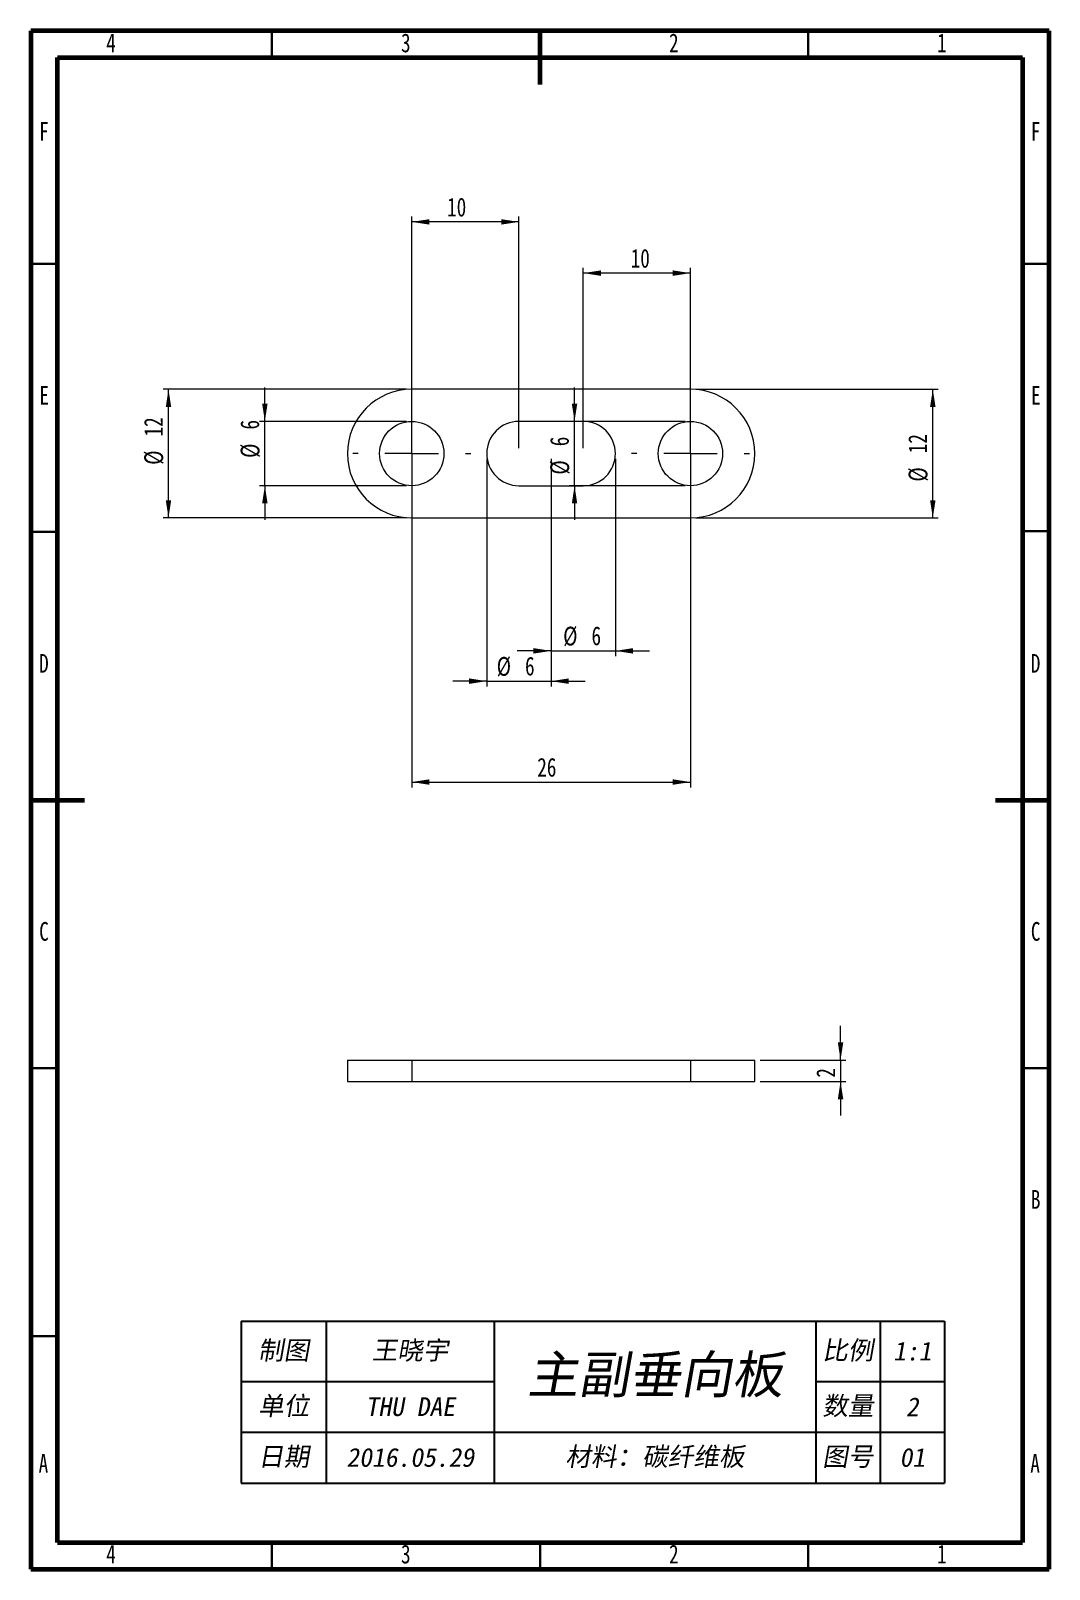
# Model space of a CAD drawing. Header units: millimetres. Extents: x 15 to 205, y 5 to 292.
import ezdxf

# ---------------------------------------------------------------- set-up
doc = ezdxf.new("R2010")
doc.units = ezdxf.units.MM
doc.layers.add('标注层', color=7, linetype='Continuous', lineweight=9, plot=False)
doc.styles.add('SLDTEXTSTYLE0', font='TXT', dxfattribs={"width": 0.75})
doc.styles.add('标注', font='simfang.ttf', dxfattribs={"oblique": 10, "height": 3.5})
doc.dimstyles.new('SLDDIMSTYLE0', dxfattribs={"dimtxt": 3.5, "dimasz": 3.302, "dimexe": 0, "dimexo": 0.0625, "dimgap": 0.875, "dimtad": 1, "dimlfac": 0.5, "dimrnd": 1e-09, "dimzin": 12, "dimdsep": 46, "dimtxsty": 'SLDTEXTSTYLE0', "dimsah": 1, "dimcen": 0.09, "dimadec": 0, "dimazin": 3, "dimtfac": 1, "dimtmove": 0, "dimatfit": 0, "dimfxl": 1, "dimfrac": 2, "dimtolj": 1, "dimtzin": 12, "dimarcsym": 0})
doc.dimstyles.new('SLDDIMSTYLE1', dxfattribs={"dimtxt": 3.5, "dimasz": 3.302, "dimexe": 0, "dimexo": 0.0625, "dimgap": 0.875, "dimtad": 1, "dimlfac": 0.5, "dimrnd": 1e-09, "dimzin": 12, "dimdsep": 46, "dimtxsty": 'SLDTEXTSTYLE0', "dimsah": 1, "dimcen": 0.09, "dimadec": 0, "dimazin": 3, "dimtfac": 1, "dimtofl": 0, "dimtmove": 0, "dimatfit": 3, "dimfxl": 1, "dimfrac": 2, "dimtolj": 1, "dimtzin": 12, "dimarcsym": 0})

# ---------------------------------------------------------------- blocks, each defined once
blk = doc.blocks.new('_D')
at = {"color": 7, "linetype": 'Continuous', "lineweight": 0, "transparency": 16777216}
for p, q in [((85.07, 225.12), (39.69, 225.12)), ((40.69, 201.12), (40.69, 225.12)), ((85.07, 201.12), (39.69, 201.12))]:
    blk.add_line(p, q, dxfattribs=at)
for points in [[(40.69, 225.12), (40.19, 221.82), (41.2, 221.82)], [(40.69, 201.12), (41.2, 204.43), (40.19, 204.43)]]:
    blk.add_solid(points, dxfattribs=at)
at = {"color": 7, "linetype": 'Continuous', "lineweight": 0, "transparency": 16777216, "char_height": 3.5, "attachment_point": 1, "rotation": 90, "style": 'SLDTEXTSTYLE0'}
for s, insert in [('12', (36.13, 216.32)), ('%%c', (36.18, 211.04))]:
    blk.add_mtext(s, dxfattribs=dict(at, insert=insert))
blk = doc.blocks.new('_D_1')
at = {"color": 7, "linetype": 'Continuous', "lineweight": 0, "transparency": 16777216}
for p, q in [((139.07, 225.12), (184.28, 225.12)), ((183.28, 201.12), (183.28, 225.12)), ((139.07, 201.12), (184.28, 201.12))]:
    blk.add_line(p, q, dxfattribs=at)
for points in [[(183.28, 225.12), (182.77, 221.82), (183.79, 221.82)], [(183.28, 201.12), (183.79, 204.43), (182.77, 204.43)]]:
    blk.add_solid(points, dxfattribs=at)
at = {"color": 7, "linetype": 'Continuous', "lineweight": 0, "transparency": 16777216, "char_height": 3.5, "attachment_point": 1, "rotation": 90, "style": 'SLDTEXTSTYLE0'}
for s, insert in [('12', (178.71, 213.19)), ('%%c', (178.77, 207.91))]:
    blk.add_mtext(s, dxfattribs=dict(at, insert=insert))
blk = doc.blocks.new('_D_2')
at = {"color": 7, "linetype": 'Continuous', "lineweight": 0, "transparency": 16777216}
for p, q in [((58.67, 219.12), (58.67, 225.47)), ((85.07, 219.12), (57.67, 219.12)), ((58.67, 207.12), (58.67, 219.12)), ((85.07, 207.12), (57.67, 207.12)), ((58.67, 207.12), (58.67, 200.77))]:
    blk.add_line(p, q, dxfattribs=at)
for points in [[(58.67, 219.12), (59.18, 222.43), (58.16, 222.43)], [(58.67, 207.12), (58.16, 203.82), (59.18, 203.82)]]:
    blk.add_solid(points, dxfattribs=at)
at = {"color": 7, "linetype": 'Continuous', "lineweight": 0, "transparency": 16777216, "char_height": 3.5, "attachment_point": 1, "rotation": 90, "style": 'SLDTEXTSTYLE0'}
for s, insert in [('6', (54.1, 217.61)), ('%%c', (54.16, 212.33))]:
    blk.add_mtext(s, dxfattribs=dict(at, insert=insert))
blk = doc.blocks.new('_D_3')
at = {"color": 7, "linetype": 'Continuous', "lineweight": 0, "transparency": 16777216}
for p, q in [((116.44, 219.12), (116.44, 225.47)), ((137.07, 219.12), (115.44, 219.12)), ((116.44, 207.12), (116.44, 219.12)), ((137.07, 207.12), (115.44, 207.12)), ((116.44, 207.12), (116.44, 200.77))]:
    blk.add_line(p, q, dxfattribs=at)
for points in [[(116.44, 219.12), (116.95, 222.43), (115.94, 222.43)], [(116.44, 207.12), (115.94, 203.82), (116.95, 203.82)]]:
    blk.add_solid(points, dxfattribs=at)
at = {"color": 7, "linetype": 'Continuous', "lineweight": 0, "transparency": 16777216, "char_height": 3.5, "attachment_point": 1, "rotation": 90, "style": 'SLDTEXTSTYLE0'}
for s, insert in [('6', (111.88, 214.49)), ('%%c', (111.93, 209.21))]:
    blk.add_mtext(s, dxfattribs=dict(at, insert=insert))
blk = doc.blocks.new('_D_4')
at = {"color": 7, "linetype": 'Continuous', "lineweight": 0, "transparency": 16777216}
for p, q in [((86.07, 212.12), (86.07, 150.85)), ((138.07, 212.12), (138.07, 150.85)), ((86.07, 151.85), (138.07, 151.85))]:
    blk.add_line(p, q, dxfattribs=at)
for points in [[(86.07, 151.85), (89.37, 151.34), (89.37, 152.36)], [(138.07, 151.85), (134.77, 152.36), (134.77, 151.34)]]:
    blk.add_solid(points, dxfattribs=at)
at = {"color": 7, "linetype": 'Continuous', "lineweight": 0, "transparency": 16777216, "insert": (109.49, 156.36), "char_height": 3.5, "attachment_point": 1, "style": 'SLDTEXTSTYLE0'}
blk.add_mtext('26', dxfattribs=at)
blk = doc.blocks.new('_D_5')
at = {"color": 7, "linetype": 'Continuous', "lineweight": 0, "transparency": 16777216}
for p, q in [((86.07, 214.12), (86.07, 257.35)), ((106.07, 256.35), (86.07, 256.35)), ((106.07, 214.12), (106.07, 257.35))]:
    blk.add_line(p, q, dxfattribs=at)
for points in [[(86.07, 256.35), (89.37, 255.84), (89.37, 256.85)], [(106.07, 256.35), (102.77, 256.85), (102.77, 255.84)]]:
    blk.add_solid(points, dxfattribs=at)
at = {"color": 7, "linetype": 'Continuous', "lineweight": 0, "transparency": 16777216, "insert": (92.67, 260.86), "char_height": 3.5, "attachment_point": 1, "style": 'SLDTEXTSTYLE0'}
blk.add_mtext('10', dxfattribs=at)
blk = doc.blocks.new('_D_6')
at = {"color": 7, "linetype": 'Continuous', "lineweight": 0, "transparency": 16777216}
for p, q in [((118.07, 214.12), (118.07, 247.79)), ((138.07, 214.12), (138.07, 247.79)), ((138.07, 246.79), (118.07, 246.79))]:
    blk.add_line(p, q, dxfattribs=at)
for points in [[(118.07, 246.79), (121.37, 246.28), (121.37, 247.3)], [(138.07, 246.79), (134.77, 247.3), (134.77, 246.28)]]:
    blk.add_solid(points, dxfattribs=at)
at = {"color": 7, "linetype": 'Continuous', "lineweight": 0, "transparency": 16777216, "insert": (126.92, 251.3), "char_height": 3.5, "attachment_point": 1, "style": 'SLDTEXTSTYLE0'}
blk.add_mtext('10', dxfattribs=at)
blk = doc.blocks.new('_D_7')
at = {"color": 7, "linetype": 'Continuous', "lineweight": 0, "transparency": 16777216}
for p, q in [((100.07, 212.12), (100.07, 169.67)), ((112.07, 212.12), (112.07, 169.67)), ((100.07, 170.67), (93.72, 170.67)), ((100.07, 170.67), (112.07, 170.67)), ((112.07, 170.67), (118.42, 170.67))]:
    blk.add_line(p, q, dxfattribs=at)
for points in [[(100.07, 170.67), (96.77, 171.18), (96.77, 170.16)], [(112.07, 170.67), (115.37, 170.16), (115.37, 171.18)]]:
    blk.add_solid(points, dxfattribs=at)
at = {"color": 7, "linetype": 'Continuous', "lineweight": 0, "transparency": 16777216, "char_height": 3.5, "attachment_point": 1, "style": 'SLDTEXTSTYLE0'}
for s, insert in [('%%c', (101.93, 175.18)), ('6', (107.21, 175.23))]:
    blk.add_mtext(s, dxfattribs=dict(at, insert=insert))
blk = doc.blocks.new('_D_8')
at = {"color": 7, "linetype": 'Continuous', "lineweight": 0, "transparency": 16777216}
for p, q in [((112.07, 212.12), (112.07, 175.32)), ((124.07, 212.12), (124.07, 175.32)), ((112.07, 176.32), (105.72, 176.32)), ((112.07, 176.32), (124.07, 176.32)), ((124.07, 176.32), (130.42, 176.32))]:
    blk.add_line(p, q, dxfattribs=at)
for points in [[(112.07, 176.32), (108.77, 176.83), (108.77, 175.81)], [(124.07, 176.32), (127.37, 175.81), (127.37, 176.83)]]:
    blk.add_solid(points, dxfattribs=at)
at = {"color": 7, "linetype": 'Continuous', "lineweight": 0, "transparency": 16777216, "char_height": 3.5, "attachment_point": 1, "style": 'SLDTEXTSTYLE0'}
for s, insert in [('%%c', (114.33, 180.83)), ('6', (119.61, 180.88))]:
    blk.add_mtext(s, dxfattribs=dict(at, insert=insert))
blk = doc.blocks.new('SW_CENTERMARKSYMBOL_0')
at = {"color": 0, "linetype": 'Continuous', "lineweight": 0}
for p, q in [((0, 10), (0, 11)), ((0, 0), (0, 5)), ((-10, 0), (-11, 0)), ((0, 0), (-5, 0)), ((0, 0), (0, -5)), ((0, 0), (5, 0)), ((10, 0), (11, 0)), ((0, -10), (0, -11))]:
    blk.add_line(p, q, dxfattribs=at)
blk = doc.blocks.new('SW_CENTERMARKSYMBOL_1')
at = {"color": 0, "linetype": 'Continuous', "lineweight": 0}
for p, q in [((0, 10), (0, 11)), ((0, 0), (0, 5)), ((-10, 0), (-11, 0)), ((0, 0), (-5, 0)), ((0, 0), (0, -5)), ((0, 0), (5, 0)), ((10, 0), (11, 0)), ((0, -10), (0, -11))]:
    blk.add_line(p, q, dxfattribs=at)
blk = doc.blocks.new('_D_9')
at = {"color": 7, "linetype": 'Continuous', "lineweight": 0, "transparency": 16777216}
for p, q in [((166.07, 99.99), (166.07, 106.34)), ((151.07, 99.99), (167.07, 99.99)), ((166.07, 99.99), (166.07, 95.99)), ((151.07, 95.99), (167.07, 95.99)), ((166.07, 95.99), (166.07, 89.64))]:
    blk.add_line(p, q, dxfattribs=at)
for points in [[(166.07, 99.99), (166.58, 103.3), (165.56, 103.3)], [(166.07, 95.99), (165.56, 92.69), (166.58, 92.69)]]:
    blk.add_solid(points, dxfattribs=at)
at = {"color": 7, "linetype": 'Continuous', "lineweight": 0, "transparency": 16777216, "insert": (161.56, 96.7), "char_height": 3.5, "attachment_point": 1, "rotation": 90, "style": 'SLDTEXTSTYLE0'}
blk.add_mtext('2', dxfattribs=at)
blk = doc.blocks.new('*T17')
at = {"layer": '标注层', "color": 0, "linetype": 'ByBlock', "lineweight": -2, "transparency": 16777216}
for p, q in [((0, 0), (131.17, 0)), ((0, 0), (0, -30.22)), ((15.82, 0), (15.82, -30.22)), ((47.17, 0), (47.17, -30.22)), ((107.17, 0), (107.17, -30.22)), ((119.17, 0), (119.17, -30.22)), ((131.17, 0), (131.17, -30.22)), ((0, -11.27), (47.17, -11.27)), ((107.17, -11.27), (131.17, -11.27)), ((0, -20.73), (131.17, -20.73)), ((0, -30.22), (131.17, -30.22))]:
    blk.add_line(p, q, dxfattribs=at)
at = {"layer": '标注层', "transparency": 16777216, "attachment_point": 5, "style": '标注'}
for s, insert, char_height, width in [('制图', (7.91, -5.64), 3.5, 15.7048), ('王晓宇', (31.5, -5.64), 3.5, 31.2265), ('主副垂向板', (77.17, -10.36), 7, 59.88), ('比例', (113.17, -5.64), 3.5, 11.88), ('1:1', (125.17, -5.64), 3.5, 11.88), ('单位', (7.91, -16), 3.5, 15.7048), ('THU DAE', (31.5, -16), 3.5, 31.2265), ('数量', (113.17, -16), 3.5, 11.88), ('2', (125.17, -16), 3.5, 11.88), ('日期', (7.91, -25.47), 3.5, 15.7048), ('2016.05.29', (31.5, -25.47), 3.5, 31.2265), ('材料：碳纤维板', (77.17, -25.47), 3.5, 59.88), ('图号', (113.17, -25.47), 3.5, 11.88), ('01', (125.17, -25.47), 3.5, 11.88)]:
    blk.add_mtext(s, dxfattribs=dict(at, insert=insert, char_height=char_height, width=width))
blk = doc.blocks.new('简易零件标题栏')
blk.add_blockref('*T17', (0, 30.22))

msp = doc.modelspace()

# ---------------------------------------------------------------- linework, layer by layer
at = {"color": 7, "linetype": 'Continuous', "lineweight": 60}
for p, q in [((205, 292), (15, 292)), ((15, 292), (15, 5)), ((110, 282), (110, 292)), ((205, 5), (205, 292)), ((20, 287), (200, 287)), ((20, 10), (20, 287)), ((200, 287), (200, 10)), ((15, 148.5), (25, 148.5)), ((195, 148.5), (205, 148.5)), ((20, 10), (200, 10)), ((15, 5), (205, 5))]:
    msp.add_line(p, q, dxfattribs=at)
at = {"color": 7, "linetype": 'Continuous', "lineweight": 30}
for p, q in [((60, 287), (60, 292)), ((160, 287), (160, 292)), ((20, 248.5), (15, 248.5)), ((200, 248.5), (205, 248.5)), ((20, 198.5), (15, 198.5)), ((200, 198.651), (205, 198.651)), ((20, 98.5), (15, 98.5)), ((200, 98.5), (205, 98.5)), ((20, 48.5), (15, 48.5)), ((60, 10), (60, 5)), ((110, 10), (110, 5)), ((160, 10), (160, 5))]:
    msp.add_line(p, q, dxfattribs=at)
at = {"color": 7, "linetype": 'Continuous', "lineweight": 15}
for p, q in [((138.072, 225.123), (86.072, 225.123)), ((118.072, 219.123), (106.072, 219.123)), ((106.072, 207.123), (118.072, 207.123)), ((86.072, 201.123), (138.072, 201.123)), ((74.072, 99.993), (74.072, 95.993)), ((74.072, 99.993), (86.072, 99.993)), ((86.072, 99.993), (86.072, 95.993)), ((86.072, 99.993), (138.072, 99.993)), ((138.072, 99.993), (138.072, 95.993)), ((138.072, 99.993), (150.072, 99.993)), ((150.072, 95.993), (150.072, 99.993)), ((74.072, 95.993), (86.072, 95.993)), ((86.072, 95.993), (138.072, 95.993)), ((138.072, 95.993), (150.072, 95.993))]:
    msp.add_line(p, q, dxfattribs=at)
at = {"color": 7, "linetype": 'Continuous', "lineweight": 40}
msp.add_line((20, 65.25), (20, 10), dxfattribs=at)
at = {"color": 7, "linetype": 'Continuous', "lineweight": 15}
for centre in [(86.072, 213.123), (138.072, 213.123)]:
    msp.add_circle(centre, 6, dxfattribs=at)
for centre, radius, start, end in [((86.072, 213.123), 12, 90, 270), ((138.072, 213.123), 12, 270, 90), ((106.072, 213.123), 6, 90, 270), ((118.072, 213.123), 6, 270, 90)]:
    msp.add_arc(centre, radius, start, end, dxfattribs=at)

# ---------------------------------------------------------------- block references
at = {"color": 7, "linetype": 'Continuous', "lineweight": 0}
for name, p in [('SW_CENTERMARKSYMBOL_0', (86.072, 213.123)), ('SW_CENTERMARKSYMBOL_1', (138.072, 213.123))]:
    msp.add_blockref(name, p, dxfattribs=at)
msp.add_blockref('简易零件标题栏', (54.278, 21.084))

# ---------------------------------------------------------------- texts
at = {"color": 7, "linetype": 'Continuous', "lineweight": 0, "char_height": 3.5, "attachment_point": 2, "style": 'SLDTEXTSTYLE0'}
for s, insert in [('4', (29.965, 291.49)), ('3', (84.965, 291.49)), ('2', (134.965, 291.49)), ('1', (184.965, 291.49)), ('F', (17.464, 274.99)), ('F', (202.464, 274.99)), ('E', (17.506, 225.74)), ('E', (202.506, 225.74)), ('D', (17.46, 175.74)), ('D', (202.46, 175.74)), ('C', (17.464, 125.74)), ('C', (202.464, 125.74)), ('B', (202.473, 75.74)), ('A', (17.36, 26.49)), ('A', (202.36, 26.49)), ('4', (29.965, 9.571)), ('3', (84.965, 9.571)), ('2', (134.965, 9.571)), ('1', (184.965, 9.571))]:
    msp.add_mtext(s, dxfattribs=dict(at, insert=insert))

# ---------------------------------------------------------------- dimensions: what is measured, and where the dimension line sits
at = {"color": 7, "linetype": 'Continuous', "lineweight": 0}
for base, p1, p2, dimstyle, picture, middle in [((86.072, 259.123), (106.072, 213.123), (86.072, 213.123), 'SLDDIMSTYLE0', '_D_5', (95.259, 259.123)), ((118.072, 249.569), (138.072, 213.123), (118.072, 213.123), 'SLDDIMSTYLE0', '_D_6', (129.511, 249.569)), ((138.072, 154.63), (86.072, 213.123), (138.072, 213.123), 'SLDDIMSTYLE1', '_D_4', (112.072, 154.63))]:
    dim = msp.add_linear_dim(base=base, p1=p1, p2=p2, dimstyle=dimstyle, dxfattribs=at)
    dim.commit()
    dim.dimension.update_dxf_attribs({"geometry": picture, "text_midpoint": middle, "dimtype": 160})
for base, p1, p2, picture, middle in [((37.889, 225.123), (86.072, 201.123), (86.072, 225.123), '_D', (37.889, 216.266)), ((55.865, 219.123), (86.072, 207.123), (86.072, 219.123), '_D_2', (55.865, 216.266)), ((113.639, 219.123), (138.072, 207.123), (138.072, 219.123), '_D_3', (113.639, 213.14)), ((180.475, 225.123), (138.072, 201.123), (138.072, 225.123), '_D_1', (180.475, 213.14))]:
    dim = msp.add_linear_dim(base=base, p1=p1, p2=p2, angle=90, text='%%c<>', dimstyle='SLDDIMSTYLE0', dxfattribs=at)
    dim.commit()
    dim.dimension.update_dxf_attribs({"geometry": picture, "text_midpoint": middle, "dimtype": 160})
for base, p1, p2, picture, middle in [((112.072, 173.473), (100.072, 213.123), (112.072, 213.123), '_D_7', (105.862, 173.473)), ((124.072, 179.123), (112.072, 213.123), (124.072, 213.123), '_D_8', (118.267, 179.123))]:
    dim = msp.add_linear_dim(base=base, p1=p1, p2=p2, text='%%c<>', dimstyle='SLDDIMSTYLE0', dxfattribs=at)
    dim.commit()
    dim.dimension.update_dxf_attribs({"geometry": picture, "text_midpoint": middle, "dimtype": 160})
dim = msp.add_linear_dim(base=(166.072, 95.993), p1=(150.072, 99.993), p2=(150.072, 95.993), angle=90, dimstyle='SLDDIMSTYLE0', dxfattribs=at)
dim.commit()
dim.dimension.update_dxf_attribs({"geometry": '_D_9', "text_midpoint": (166.072, 97.989), "dimtype": 160})

doc.saveas('drawing.dxf')
